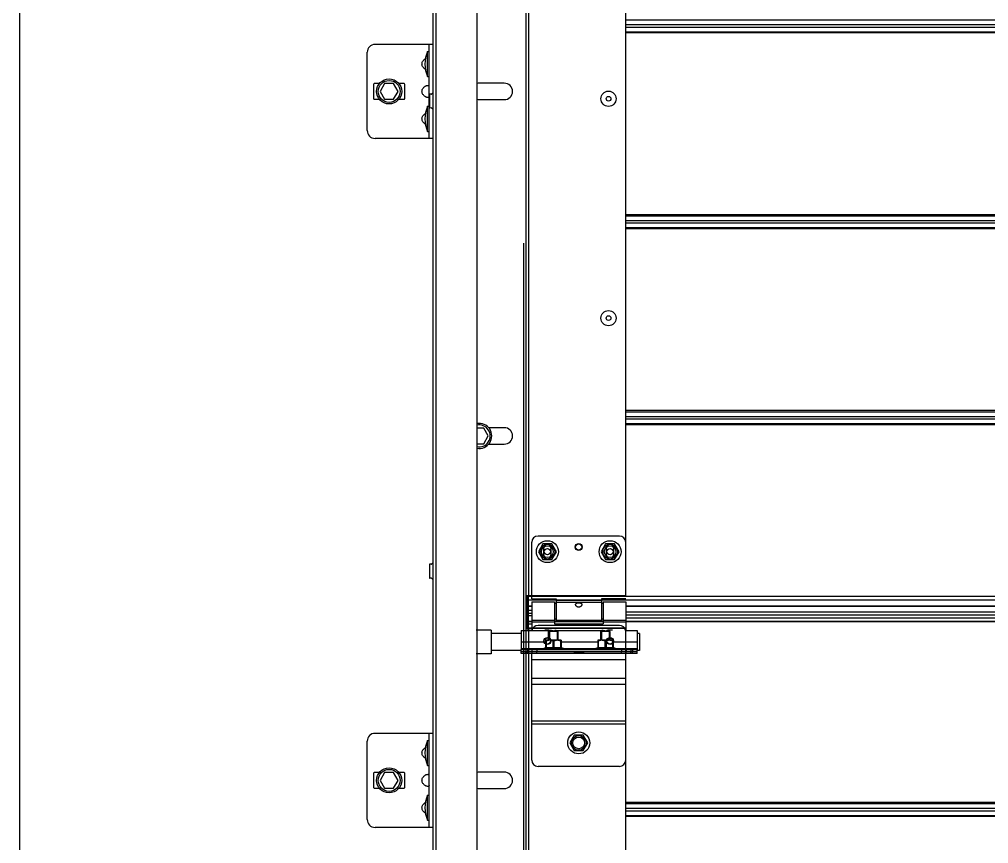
# Model space of a CAD drawing. Header units: millimetres. Extents: x 21899 to 38731, y -5425 to 3612.
# Drawn here: x 21917 to 22536, y -4914 to -4388 of the extents above; entities that cross this region are included whole.
import ezdxf

# ---------------------------------------------------------------- set-up
doc = ezdxf.new("R2010")
doc.units = ezdxf.units.MM

msp = doc.modelspace()

# ---------------------------------------------------------------- linework, layer by layer
at = {"color": 7, "linetype": 'Continuous'}
for p, q in [((21917.11, -2487.45), (21917.11, -4530.44)), ((22183.07, -5410.47), (22183.07, -2795.66)), ((22209.07, -2795.66), (22209.07, -5293.02)), ((22181.07, -5410.47), (22181.07, -3294.95)), ((22181.07, -4403.8), (22144.07, -4403.8)), ((22178.57, -4463.8), (22178.57, -4403.8)), ((22139.07, -4458.8), (22139.07, -4408.8)), ((22177.57, -4408.3), (22178.57, -4408.3)), ((22177.57, -4424.3), (22177.57, -4408.3)), ((22177.57, -4424.3), (22178.57, -4424.3)), ((22226.57, -4428.55), (22210.57, -4428.55)), ((22143.07, -4429.3), (22143.07, -4438.3)), ((22146.83, -4428.8), (22143.57, -4428.8)), ((22150.19, -4428.8), (22147.3, -4433.8)), ((22147.3, -4433.8), (22150.19, -4438.8)), ((22155.96, -4428.8), (22150.19, -4428.8)), ((22158.85, -4433.8), (22155.96, -4428.8)), ((22155.96, -4438.8), (22158.85, -4433.8)), ((22162.57, -4428.8), (22159.32, -4428.8)), ((22163.07, -4438.3), (22163.07, -4429.3)), ((22143.57, -4438.8), (22146.83, -4438.8)), ((22150.19, -4438.8), (22155.96, -4438.8)), ((22159.32, -4438.8), (22162.57, -4438.8)), ((22178.87, -4435.66), (22178.87, -4444.22)), ((22179.9, -4435.53), (22179.09, -4435.46)), ((22180.75, -4434.94), (22180.04, -4435.49)), ((22210.57, -4439.05), (22226.57, -4439.05)), ((22177.57, -4443.3), (22178.57, -4443.3)), ((22177.57, -4459.3), (22177.57, -4443.3)), ((22179.9, -4444.35), (22179.09, -4444.42)), ((22180.75, -4444.94), (22180.04, -4444.39)), ((22177.57, -4459.3), (22178.57, -4459.3)), ((22181.07, -4463.8), (22144.07, -4463.8)), ((21917.11, -4530.44), (21917.11, -5410.39)), ((22213.46, -4648.59), (22209.07, -4648.59)), ((22216.35, -4653.59), (22213.46, -4648.59)), ((22226.57, -4648.34), (22216.61, -4648.34)), ((22213.46, -4658.59), (22216.35, -4653.59)), ((22209.07, -4658.59), (22213.46, -4658.59)), ((22216.61, -4658.84), (22226.57, -4658.84)), ((22300.07, -4717.47), (22248.07, -4717.47)), ((22244.07, -4757.47), (22244.07, -4721.47)), ((22251.22, -4722.53), (22248.37, -4727.47)), ((22256.92, -4722.53), (22251.22, -4722.53)), ((22259.77, -4727.47), (22256.92, -4722.53)), ((22291.22, -4722.53), (22288.37, -4727.47)), ((22296.92, -4722.53), (22291.22, -4722.53)), ((22299.77, -4727.47), (22296.92, -4722.53)), ((22248.37, -4727.47), (22251.22, -4732.4)), ((22256.92, -4732.4), (22259.77, -4727.47)), ((22288.37, -4727.47), (22291.22, -4732.4)), ((22296.92, -4732.4), (22299.77, -4727.47)), ((22178.87, -4735.66), (22178.87, -4744.22)), ((22179.9, -4735.53), (22179.09, -4735.46)), ((22180.75, -4734.94), (22180.04, -4735.49)), ((22251.22, -4732.4), (22256.92, -4732.4)), ((22291.22, -4732.4), (22296.92, -4732.4)), ((22179.9, -4744.35), (22179.09, -4744.42)), ((22180.75, -4744.94), (22180.04, -4744.39)), ((22240.07, -4755.47), (22244.07, -4755.47)), ((22241.57, -4755.47), (22241.57, -4776.1)), ((22242.07, -4776.23), (22242.07, -4755.47)), ((22242.07, -4776.47), (22242.07, -4755.47)), ((22244.07, -4762.42), (22242.07, -4762.42)), ((22244.07, -4757.47), (22259.57, -4757.47)), ((22244.07, -4759.47), (22244.07, -4777.67)), ((22244.07, -4759.47), (22258.57, -4759.47)), ((22258.57, -4759.47), (22258.57, -4773.47)), ((22259.57, -4760.47), (22258.57, -4760.47)), ((22259.57, -4757.47), (22259.57, -4771.47)), ((22288.57, -4757.47), (22288.57, -4771.47)), ((22304.07, -4757.47), (22288.57, -4757.47)), ((22289.57, -4760.47), (22288.57, -4760.47)), ((22289.57, -4759.47), (22289.57, -4773.47)), ((22289.57, -4759.47), (22304.07, -4759.47)), ((22304.07, -4759.47), (22304.07, -4777.67)), ((22381.77, -4762.42), (22304.07, -4762.42)), ((23153.26, -4762.42), (22358.76, -4762.42)), ((22244.07, -4766.97), (22242.07, -4766.97)), ((22381.77, -4767.97), (22304.07, -4767.97)), ((23153.26, -4767.97), (22358.76, -4767.97)), ((22240.07, -4769.47), (22241.07, -4769.47)), ((22240.07, -4774.47), (22241.07, -4774.47)), ((22241.57, -4769.47), (22240.57, -4769.47)), ((22244.07, -4772.05), (22242.07, -4772.05)), ((22259.57, -4770.47), (22258.57, -4770.47)), ((22289.57, -4772.05), (22258.57, -4772.05)), ((22258.57, -4773.47), (22289.57, -4773.47)), ((22288.57, -4771.47), (22259.57, -4771.47)), ((22289.57, -4770.47), (22288.57, -4770.47)), ((22381.77, -4772.05), (22304.07, -4772.05)), ((23153.26, -4772.05), (22358.76, -4772.05)), ((22218.27, -4777.57), (22208.57, -4777.57)), ((22218.27, -4777.57), (22218.27, -4792.57)), ((22237.27, -4779.57), (22218.27, -4779.57)), ((22240.07, -4776.47), (22244.07, -4776.47)), ((22304.07, -4776.23), (22242.07, -4776.23)), ((22254.87, -4778.47), (22255.23, -4778.11)), ((22254.87, -4783.97), (22254.87, -4778.47)), ((22260.87, -4778.47), (22254.87, -4778.47)), ((22260.52, -4778.11), (22255.23, -4778.11)), ((22260.87, -4778.47), (22260.52, -4778.11)), ((22260.87, -4783.97), (22260.87, -4778.47)), ((22288.07, -4778.47), (22288.43, -4778.11)), ((22288.07, -4783.97), (22288.07, -4778.47)), ((22294.07, -4778.47), (22288.07, -4778.47)), ((22293.72, -4778.11), (22288.43, -4778.11)), ((22294.07, -4778.47), (22293.72, -4778.11)), ((22294.07, -4783.97), (22294.07, -4778.47)), ((22304.07, -4776.23), (22304.07, -4776.47)), ((22312.77, -4779.57), (22311.27, -4779.57)), ((22312.77, -4779.57), (22312.77, -4790.57)), ((22252.99, -4783.97), (22252.96, -4784)), ((22252.96, -4784), (22252.96, -4788.79)), ((22253.37, -4784.54), (22252.96, -4784.54)), ((22262.75, -4783.97), (22252.99, -4783.97)), ((22253.37, -4784.54), (22253.37, -4788.79)), ((22257.47, -4784.54), (22257.47, -4788.79)), ((22258.28, -4784.54), (22257.47, -4784.54)), ((22258.28, -4784.54), (22258.28, -4788.79)), ((22262.38, -4784.54), (22262.38, -4788.79)), ((22262.38, -4784.54), (22262.78, -4784.54)), ((22262.75, -4783.97), (22262.79, -4784)), ((22262.78, -4784), (22262.78, -4788.79)), ((22286.19, -4783.97), (22286.16, -4784)), ((22286.16, -4784), (22286.16, -4788.79)), ((22286.57, -4784.54), (22286.16, -4784.54)), ((22295.95, -4783.97), (22286.19, -4783.97)), ((22286.57, -4784.54), (22286.57, -4788.79)), ((22290.67, -4784.54), (22290.67, -4788.79)), ((22291.48, -4784.54), (22290.67, -4784.54)), ((22291.48, -4784.54), (22291.48, -4788.79)), ((22295.58, -4784.54), (22295.58, -4788.79)), ((22295.58, -4784.54), (22295.98, -4784.54)), ((22295.95, -4783.97), (22295.99, -4784)), ((22295.98, -4784), (22295.98, -4788.79)), ((22218.27, -4792.57), (22208.57, -4792.57)), ((22237.27, -4790.57), (22218.27, -4790.57)), ((22237.27, -4792.47), (22237.27, -4789.97)), ((22311.27, -4791.17), (22237.27, -4791.17)), ((22271.22, -4791.27), (22237.27, -4791.27)), ((22244.27, -4791.17), (22244.27, -4789.97)), ((22244.27, -4792.47), (22244.27, -4791.27)), ((22250.87, -4789.47), (22252.96, -4788.55)), ((22250.87, -4789.97), (22250.87, -4789.47)), ((22264.87, -4789.47), (22250.87, -4789.47)), ((22253.37, -4788.79), (22252.96, -4788.79)), ((22254.87, -4791.27), (22254.87, -4791.17)), ((22258.28, -4788.79), (22257.47, -4788.79)), ((22260.87, -4791.27), (22260.87, -4791.17)), ((22262.78, -4788.79), (22262.38, -4788.79)), ((22264.87, -4789.47), (22262.78, -4788.55)), ((22264.87, -4789.97), (22264.87, -4789.47)), ((22271.22, -4791.27), (22271.22, -4791.17)), ((22277.32, -4792.47), (22277.32, -4791.17)), ((22311.27, -4791.27), (22277.32, -4791.27)), ((22284.07, -4789.47), (22286.16, -4788.55)), ((22284.07, -4789.97), (22284.07, -4789.47)), ((22298.07, -4789.47), (22284.07, -4789.47)), ((22286.57, -4788.79), (22286.16, -4788.79)), ((22288.07, -4791.27), (22288.07, -4791.17)), ((22291.48, -4788.79), (22290.67, -4788.79)), ((22294.07, -4791.27), (22294.07, -4791.17)), ((22295.98, -4788.79), (22295.58, -4788.79)), ((22298.07, -4789.47), (22295.98, -4788.55)), ((22298.07, -4789.97), (22298.07, -4789.47)), ((22304.27, -4789.97), (22304.27, -4791.17)), ((22304.27, -4792.47), (22304.27, -4791.27)), ((22311.27, -4792.47), (22311.27, -4789.97)), ((22312.77, -4790.57), (22311.27, -4790.57)), ((22139.07, -4898.38), (22139.07, -4848.38)), ((22181.07, -4843.38), (22144.07, -4843.38)), ((22177.57, -4847.88), (22178.57, -4847.88)), ((22177.57, -4863.88), (22177.57, -4847.88)), ((22178.57, -4903.38), (22178.57, -4843.38)), ((22271.22, -4844.53), (22268.37, -4849.47)), ((22276.92, -4844.53), (22271.22, -4844.53)), ((22279.77, -4849.47), (22276.92, -4844.53)), ((22268.37, -4849.47), (22271.22, -4854.4)), ((22271.22, -4854.4), (22276.92, -4854.4)), ((22276.92, -4854.4), (22279.77, -4849.47)), ((22177.57, -4863.88), (22178.57, -4863.88)), ((22143.07, -4868.88), (22143.07, -4877.88)), ((22146.83, -4868.38), (22143.57, -4868.38)), ((22150.19, -4868.38), (22147.3, -4873.38)), ((22147.3, -4873.38), (22150.19, -4878.38)), ((22155.96, -4868.38), (22150.19, -4868.38)), ((22158.85, -4873.38), (22155.96, -4868.38)), ((22155.96, -4878.38), (22158.85, -4873.38)), ((22162.57, -4868.38), (22159.32, -4868.38)), ((22163.07, -4877.88), (22163.07, -4868.88)), ((22226.57, -4868.13), (22210.57, -4868.13)), ((22143.57, -4878.38), (22146.83, -4878.38)), ((22150.19, -4878.38), (22155.96, -4878.38)), ((22159.32, -4878.38), (22162.57, -4878.38)), ((22210.57, -4878.63), (22226.57, -4878.63)), ((22177.57, -4882.88), (22178.57, -4882.88)), ((22177.57, -4898.88), (22177.57, -4882.88)), ((22181.07, -4903.38), (22144.07, -4903.38)), ((22177.57, -4898.88), (22178.57, -4898.88))]:
    msp.add_line(p, q, dxfattribs=at)
at = {"color": 3, "linetype": 'Continuous'}
for p, q in [((22240.57, -5130.61), (22240.57, -4233.21)), ((22304.07, -4755.47), (22304.07, -4233.21)), ((22251.82, -4729.72), (22251.82, -4725.22)), ((22256.32, -4725.22), (22256.32, -4729.72)), ((22291.82, -4729.72), (22291.82, -4725.22)), ((22296.32, -4725.22), (22296.32, -4729.72)), ((22240.57, -4755.47), (22304.07, -4755.47)), ((22241.07, -4755.47), (22241.07, -4776.47)), ((22242.07, -4762.47), (22241.07, -4762.47)), ((22300.07, -4774.47), (22248.07, -4774.47)), ((22237.27, -4777.67), (22237.27, -4789.97)), ((22237.27, -4777.67), (22255.77, -4777.67)), ((22304.07, -4776.47), (22242.07, -4776.47)), ((22259.77, -4777.67), (22288.77, -4777.67)), ((22304.07, -5130.61), (22304.07, -4776.47)), ((22304.07, -4777.67), (22311.27, -4777.67)), ((22311.27, -4777.67), (22311.27, -4789.97)), ((22311.27, -4789.97), (22237.27, -4789.97)), ((22243.98, -4792.47), (22237.27, -4792.47)), ((22244.07, -4860.47), (22244.07, -4792.47)), ((22311.27, -4792.47), (22244.07, -4792.47)), ((22271.22, -4791.27), (22271.22, -4792.47)), ((22276.92, -4791.27), (22271.22, -4791.27)), ((22276.92, -4791.27), (22276.92, -4792.47)), ((22304.07, -4860.47), (22304.07, -4792.47)), ((22300.07, -4864.47), (22248.07, -4864.47))]:
    msp.add_line(p, q, dxfattribs=at)
at = {"color": 9, "linetype": 'Continuous'}
for p, q in [((22242.07, -4233.21), (22242.07, -4755.47)), ((22304.07, -4388.22), (23153.26, -4388.22)), ((22304.07, -4391.19), (23153.26, -4391.19)), ((22304.07, -4392.74), (23153.26, -4392.74)), ((22304.07, -4395.71), (23153.26, -4395.71)), ((23153.26, -4396.49), (22304.07, -4396.49)), ((22381.77, -4512.45), (22304.07, -4512.45)), ((22304.07, -4513.22), (22381.77, -4513.22)), ((23153.26, -4512.45), (22358.76, -4512.45)), ((22358.76, -4513.22), (23153.26, -4513.22)), ((22304.07, -4516.19), (22381.77, -4516.19)), ((22304.07, -4517.74), (22381.77, -4517.74)), ((22304.07, -4520.71), (22381.77, -4520.71)), ((22358.76, -4516.19), (23153.26, -4516.19)), ((22358.76, -4517.74), (23153.26, -4517.74)), ((22358.76, -4520.71), (23153.26, -4520.71)), ((22381.77, -4521.49), (22304.07, -4521.49)), ((23153.26, -4521.49), (22358.76, -4521.49)), ((22238.9, -4530.52), (22238.9, -5300.53)), ((22381.77, -4637.45), (22304.07, -4637.45)), ((22304.07, -4638.22), (22381.77, -4638.22)), ((23153.26, -4637.45), (22358.76, -4637.45)), ((22358.76, -4638.22), (23153.26, -4638.22)), ((22304.07, -4641.19), (22381.77, -4641.19)), ((22304.07, -4642.74), (22381.77, -4642.74)), ((22358.76, -4641.19), (23153.26, -4641.19)), ((22358.76, -4642.74), (23153.26, -4642.74)), ((22304.07, -4645.71), (22381.77, -4645.71)), ((22381.77, -4646.49), (22304.07, -4646.49)), ((22358.76, -4645.71), (23153.26, -4645.71)), ((23153.26, -4646.49), (22358.76, -4646.49)), ((22381.77, -4756.04), (22242.07, -4756.04)), ((22244.07, -4756.04), (22242.07, -4756.04)), ((23153.26, -4756.04), (22358.76, -4756.04)), ((22241.57, -4762.47), (22241.57, -4777.67)), ((22381.77, -4758.48), (22242.07, -4758.48)), ((22259.57, -4758.48), (22242.07, -4758.48)), ((22244.07, -4762.32), (22242.07, -4762.32)), ((22288.57, -4758.63), (22259.57, -4758.63)), ((22288.57, -4759.85), (22259.57, -4759.85)), ((22381.77, -4762.32), (22304.07, -4762.32)), ((23164.05, -4758.48), (22358.76, -4758.48)), ((23153.26, -4762.32), (22358.76, -4762.32)), ((22244.07, -4764.97), (22242.07, -4764.97)), ((22242.07, -4768.15), (22244.07, -4768.15)), ((22381.77, -4765.97), (22304.07, -4765.97)), ((23153.26, -4765.97), (22358.76, -4765.97)), ((22242.07, -4772.08), (22244.07, -4772.08)), ((22242.07, -4773.46), (22244.07, -4773.46)), ((22244.07, -4771.09), (22258.57, -4771.09)), ((22244.07, -4772.31), (22258.57, -4772.31)), ((22258.57, -4772.08), (22289.57, -4772.08)), ((22258.57, -4773.46), (22289.57, -4773.46)), ((22289.57, -4771.09), (22304.07, -4771.09)), ((22289.57, -4772.31), (22304.07, -4772.31)), ((22304.07, -4769.75), (22381.77, -4769.75)), ((22304.07, -4772.08), (22381.77, -4772.08)), ((22358.76, -4769.75), (23153.26, -4769.75)), ((22358.76, -4772.08), (23153.26, -4772.08)), ((22242.07, -4776.38), (22244.07, -4776.38)), ((22242.07, -4776.47), (22242.07, -5130.61)), ((22237.27, -4785.07), (22252.96, -4785.07)), ((22262.78, -4785.07), (22286.16, -4785.07)), ((22295.98, -4785.07), (22311.27, -4785.07)), ((22237.27, -4789.17), (22251.56, -4789.17)), ((22240.27, -4789.97), (22240.27, -4791.17)), ((22240.27, -4792.47), (22240.27, -4791.27)), ((22241.27, -4789.97), (22241.27, -4791.17)), ((22241.27, -4792.47), (22241.27, -4791.27)), ((22247.27, -4789.97), (22247.27, -4791.17)), ((22247.27, -4792.47), (22247.27, -4791.27)), ((22264.19, -4789.17), (22284.76, -4789.17)), ((22276.92, -4791.69), (22271.22, -4791.69)), ((22297.39, -4789.17), (22311.27, -4789.17)), ((22301.27, -4789.97), (22301.27, -4791.17)), ((22301.27, -4792.47), (22301.27, -4791.27)), ((22307.27, -4789.97), (22307.27, -4791.17)), ((22307.27, -4792.47), (22307.27, -4791.27)), ((22308.27, -4789.97), (22308.27, -4791.17)), ((22308.27, -4792.47), (22308.27, -4791.27)), ((22304.07, -4796.47), (22244.07, -4796.47)), ((22304.07, -4808.47), (22244.07, -4808.47)), ((22304.07, -4812.21), (22244.07, -4812.21)), ((22304.07, -4835.6), (22244.07, -4835.6)), ((22304.07, -4837.47), (22244.07, -4837.47)), ((22381.77, -4887.45), (22304.07, -4887.45)), ((22304.07, -4888.22), (22381.77, -4888.22)), ((22304.07, -4891.19), (22381.77, -4891.19)), ((23153.26, -4887.45), (22358.76, -4887.45)), ((22358.76, -4888.22), (23153.26, -4888.22)), ((22358.76, -4891.19), (23153.26, -4891.19)), ((22304.07, -4892.74), (22381.77, -4892.74)), ((22304.07, -4895.71), (22381.77, -4895.71)), ((22381.77, -4896.49), (22304.07, -4896.49)), ((22358.76, -4892.74), (23153.26, -4892.74)), ((22358.76, -4895.71), (23153.26, -4895.71)), ((23153.26, -4896.49), (22358.76, -4896.49))]:
    msp.add_line(p, q, dxfattribs=at)
at = {"color": 2, "linetype": 'Continuous'}
for p, q in [((22255.37, -4778.11), (22255.37, -4783.97)), ((22260.37, -4778.11), (22260.37, -4783.97)), ((22288.57, -4778.11), (22288.57, -4783.97)), ((22293.57, -4778.11), (22293.57, -4783.97)), ((22255.37, -4791.17), (22255.37, -4791.27)), ((22260.37, -4791.17), (22260.37, -4791.27)), ((22288.57, -4791.17), (22288.57, -4791.27)), ((22293.57, -4791.17), (22293.57, -4791.27))]:
    msp.add_line(p, q, dxfattribs=at)
at = {"color": 7, "linetype": 'Continuous'}
for centre, radius in [((22153.07, -4433.8), 8), ((22153.07, -4433.8), 7), ((22293.07, -4438.47), 4.85), ((22293.07, -4438.47), 1.5), ((22293.07, -4578.47), 4.85), ((22293.07, -4578.47), 1.5), ((22254.07, -4727.47), 7), ((22254.07, -4727.47), 3.75), ((22254.07, -4727.47), 2), ((22274.07, -4724.47), 2), ((22294.07, -4727.47), 7), ((22294.07, -4727.47), 3.75), ((22294.07, -4727.47), 2), ((22254.07, -4784.47), 2), ((22294.07, -4784.47), 2), ((22274.07, -4849.47), 7), ((22274.07, -4849.47), 3.75), ((22153.07, -4873.38), 8), ((22153.07, -4873.38), 7)]:
    msp.add_circle(centre, radius, dxfattribs=at)
at = {"color": 9, "linetype": 'Continuous'}
for centre in [(22254.07, -4727.47), (22294.07, -4727.47), (22274.07, -4849.47)]:
    msp.add_circle(centre, 4.7, dxfattribs=at)
at = {"color": 3, "linetype": 'Continuous'}
for centre in [(22274.07, -4724.47), (22254.07, -4784.47), (22294.07, -4784.47)]:
    msp.add_circle(centre, 2.25, dxfattribs=at)
at = {"color": 7, "linetype": 'Continuous'}
for centre, radius, start, end in [((22144.07, -4408.8), 5, 90, 180), ((22196.19, -4416.3), 20.26, 156.74114, 203.25886), ((22210.57, -4433.8), 5.25, 90, 106.66472), ((22226.57, -4433.8), 5.25, 270, 90), ((22143.57, -4429.3), 0.5, 90, 180), ((22162.57, -4429.3), 0.5, 0, 90), ((22143.57, -4438.3), 0.5, 180, 270), ((22162.57, -4438.3), 0.5, 270, 0), ((22179.07, -4435.66), 0.2, 84.80557, 180), ((22179.91, -4435.33), 0.2, 264.80557, 307.69424), ((22180.87, -4435.1), 0.2, 0, 127.69424), ((22210.57, -4433.8), 5.25, 253.33528, 270), ((22196.19, -4451.3), 20.26, 156.74114, 203.25886), ((22179.07, -4444.22), 0.2, 180, 275.19443), ((22179.91, -4444.55), 0.2, 52.30576, 95.19443), ((22180.87, -4444.78), 0.2, 232.30576, 0), ((22144.07, -4458.8), 5, 180, 270), ((22210.57, -4653.59), 8, 259.19304, 100.80696), ((22210.57, -4653.59), 7, 257.62596, 102.37404), ((22226.57, -4653.59), 5.25, 270, 90), ((22248.07, -4721.47), 4, 90, 180), ((22300.07, -4721.47), 4, 0, 90), ((22179.07, -4735.66), 0.2, 84.80557, 180), ((22179.91, -4735.33), 0.2, 264.80557, 307.69424), ((22180.87, -4735.1), 0.2, 0, 127.69424), ((22179.07, -4744.22), 0.2, 180, 275.19443), ((22179.91, -4744.55), 0.2, 52.30576, 95.19443), ((22180.87, -4744.78), 0.2, 232.30576, 0), ((22254.07, -4784.47), 7, 75.96314, 102.99483), ((22294.07, -4784.47), 7, 77.00517, 109.37316), ((22144.07, -4848.38), 5, 90, 180), ((22196.19, -4855.88), 20.26, 156.74114, 203.25886), ((22143.57, -4868.88), 0.5, 90, 180), ((22162.57, -4868.88), 0.5, 0, 90), ((22210.57, -4873.38), 5.25, 90, 106.66472), ((22226.57, -4873.38), 5.25, 270, 90), ((22143.57, -4877.88), 0.5, 180, 270), ((22162.57, -4877.88), 0.5, 270, 0), ((22210.57, -4873.38), 5.25, 253.33528, 270), ((22196.19, -4890.88), 20.26, 156.74114, 203.25886), ((22144.07, -4898.38), 5, 180, 270)]:
    msp.add_arc(centre, radius, start, end, dxfattribs=at)
at = {"color": 3, "linetype": 'Continuous'}
for centre, radius, start, end in [((22254.07, -4725.22), 2.25, 0, 180), ((22294.07, -4725.22), 2.25, 0, 180), ((22254.07, -4729.72), 2.25, 180, 0), ((22294.07, -4729.72), 2.25, 180, 0), ((22248.07, -4778.47), 4, 90, 168.44976), ((22300.07, -4778.47), 4, 11.55024, 90), ((22248.07, -4860.47), 4, 180, 270), ((22300.07, -4860.47), 4, 270, 0)]:
    msp.add_arc(centre, radius, start, end, dxfattribs=at)
at = {"color": 7, "linetype": 'Continuous'}
for points, start_tangent, end_tangent in [([(22176.07, -4419.6), (22175.23, -4418.92), (22174.63, -4418.2), (22174.25, -4417.44), (22174.06, -4416.69), (22174.06, -4415.92), (22174.25, -4415.16), (22174.63, -4414.4), (22175.23, -4413.68), (22176.07, -4413)], (-0.674512, 0.442515), (0.674512, 0.442515)), ([(22176.07, -4413), (22176.23, -4412.9)], (0.015475, 0.010152), (0.016055, 0.009245)), ([(22176.23, -4419.7), (22176.07, -4419.6)], (-0.016055, 0.009245), (-0.015475, 0.010152)), ([(22176.07, -4437.1), (22175.23, -4436.42), (22174.63, -4435.7), (22174.25, -4434.94), (22174.06, -4434.19), (22174.06, -4433.42), (22174.25, -4432.66), (22174.63, -4431.9), (22175.23, -4431.18), (22176.07, -4430.5)], (-0.674512, 0.442515), (0.674512, 0.442515)), ([(22176.07, -4430.5), (22176.54, -4430.25), (22177, -4430.08), (22177.45, -4429.98), (22177.84, -4429.95), (22178.16, -4429.98), (22178.39, -4430.08), (22178.53, -4430.25)], (0.222815, 0.146178), (0.108528, -0.245073)), ([(22178.53, -4437.35), (22178.39, -4437.52), (22178.16, -4437.62), (22177.84, -4437.65), (22177.45, -4437.62), (22177, -4437.52), (22176.54, -4437.35), (22176.07, -4437.1)], (-0.108524, -0.245076), (-0.222816, 0.146179)), ([(22178.57, -4437.1), (22178.53, -4437.35)], (0, -0.025732), (-0.010479, -0.023665)), ([(22176.07, -4454.6), (22175.23, -4453.92), (22174.63, -4453.2), (22174.25, -4452.44), (22174.06, -4451.69), (22174.06, -4450.92), (22174.25, -4450.16), (22174.63, -4449.4), (22175.23, -4448.68), (22176.07, -4448)], (-0.674512, 0.442515), (0.674512, 0.442515)), ([(22176.07, -4448), (22176.23, -4447.9)], (0.015475, 0.010152), (0.016055, 0.009245)), ([(22176.23, -4454.7), (22176.07, -4454.6)], (-0.016055, 0.009245), (-0.015475, 0.010152)), ([(22242.07, -4762.18), (22241.83, -4762.16), (22241.64, -4762.09), (22241.57, -4761.99)], (-1, 0), (0, 1)), ([(22272.07, -4761.22), (22272.14, -4760.89), (22272.33, -4760.59), (22272.62, -4760.37), (22272.97, -4760.21), (22273.34, -4760.12), (22273.72, -4760.07), (22274.13, -4760.05), (22274.55, -4760.08), (22274.94, -4760.15), (22275.28, -4760.25), (22275.59, -4760.4), (22275.84, -4760.61), (22276.01, -4760.88), (22276.07, -4761.22)], (0, 1), (0, -1)), ([(22272.17, -4761.67), (22272.13, -4761.58), (22272.07, -4761.22)], (-0.374906, 0.927063), (0, 1)), ([(22275.98, -4761.68), (22275.84, -4761.94), (22275.57, -4762.27), (22275.23, -4762.54), (22274.86, -4762.73), (22274.47, -4762.84), (22274.04, -4762.88), (22273.61, -4762.83), (22273.21, -4762.7), (22272.85, -4762.49), (22272.54, -4762.23), (22272.3, -4761.93), (22272.17, -4761.67)], (-0.381296, -0.924453), (-0.374906, 0.927063)), ([(22276.07, -4761.22), (22276.02, -4761.57), (22275.98, -4761.68)], (0, -1), (-0.381296, -0.924453)), ([(22241.57, -4776.1), (22241.64, -4776.17), (22241.83, -4776.21), (22242.07, -4776.23)], (0, -1), (1, 0)), ([(22257.47, -4784.54), (22256.99, -4784.32), (22256.53, -4784.16), (22256.08, -4784.06), (22255.64, -4784), (22255.2, -4784), (22254.76, -4784.06), (22254.31, -4784.16), (22253.85, -4784.32), (22253.37, -4784.54)], (-0.893808, 0.44845), (-0.893808, -0.44845)), ([(22262.38, -4784.54), (22261.9, -4784.32), (22261.44, -4784.16), (22260.99, -4784.06), (22260.55, -4784), (22260.11, -4784), (22259.67, -4784.06), (22259.22, -4784.16), (22258.76, -4784.32), (22258.28, -4784.54)], (-0.893808, 0.44845), (-0.893808, -0.44845)), ([(22290.67, -4784.54), (22290.19, -4784.32), (22289.73, -4784.16), (22289.28, -4784.06), (22288.84, -4784), (22288.4, -4784), (22287.96, -4784.06), (22287.51, -4784.16), (22287.05, -4784.32), (22286.57, -4784.54)], (-0.893808, 0.44845), (-0.893808, -0.44845)), ([(22295.58, -4784.54), (22295.1, -4784.32), (22294.64, -4784.16), (22294.19, -4784.06), (22293.75, -4784), (22293.31, -4784), (22292.87, -4784.06), (22292.42, -4784.16), (22291.96, -4784.32), (22291.48, -4784.54)], (-0.893808, 0.44845), (-0.893808, -0.44845)), ([(22253.37, -4788.79), (22253.89, -4788.68), (22254.4, -4788.61), (22254.91, -4788.56), (22255.42, -4788.55), (22255.93, -4788.56), (22256.44, -4788.61), (22256.95, -4788.68), (22257.47, -4788.79)], (0.9765, 0.215516), (0.9765, -0.215516)), ([(22258.28, -4788.79), (22258.8, -4788.68), (22259.31, -4788.61), (22259.82, -4788.56), (22260.33, -4788.55), (22260.84, -4788.56), (22261.35, -4788.61), (22261.86, -4788.68), (22262.38, -4788.79)], (0.9765, 0.215516), (0.9765, -0.215516)), ([(22286.57, -4788.79), (22287.09, -4788.68), (22287.6, -4788.61), (22288.11, -4788.56), (22288.62, -4788.55), (22289.13, -4788.56), (22289.64, -4788.61), (22290.15, -4788.68), (22290.67, -4788.79)], (0.9765, 0.215516), (0.9765, -0.215516)), ([(22291.48, -4788.79), (22292, -4788.68), (22292.51, -4788.61), (22293.02, -4788.56), (22293.53, -4788.55), (22294.04, -4788.56), (22294.55, -4788.61), (22295.06, -4788.68), (22295.58, -4788.79)], (0.9765, 0.215516), (0.9765, -0.215516)), ([(22176.07, -4859.18), (22175.23, -4858.51), (22174.63, -4857.78), (22174.25, -4857.03), (22174.06, -4856.27), (22174.06, -4855.5), (22174.25, -4854.74), (22174.63, -4853.99), (22175.23, -4853.26), (22176.07, -4852.59)], (-0.674512, 0.442515), (0.674512, 0.442515)), ([(22176.07, -4852.59), (22176.23, -4852.49)], (0.015475, 0.010152), (0.016055, 0.009245)), ([(22176.23, -4859.28), (22176.07, -4859.18)], (-0.016055, 0.009245), (-0.015475, 0.010152)), ([(22176.07, -4876.68), (22175.23, -4876.01), (22174.63, -4875.28), (22174.25, -4874.53), (22174.06, -4873.77), (22174.06, -4873), (22174.25, -4872.24), (22174.63, -4871.49), (22175.23, -4870.76), (22176.07, -4870.09)], (-0.674512, 0.442515), (0.674512, 0.442515)), ([(22176.07, -4870.09), (22176.54, -4869.83), (22177, -4869.66), (22177.45, -4869.57), (22177.84, -4869.53), (22178.16, -4869.57), (22178.39, -4869.66), (22178.53, -4869.83)], (0.222815, 0.146178), (0.108528, -0.245073)), ([(22178.53, -4876.94), (22178.39, -4877.11), (22178.16, -4877.2), (22177.84, -4877.23), (22177.45, -4877.2), (22177, -4877.11), (22176.54, -4876.94), (22176.07, -4876.68)], (-0.108524, -0.245076), (-0.222816, 0.146179)), ([(22178.57, -4876.68), (22178.53, -4876.94)], (0, -0.025732), (-0.010479, -0.023665)), ([(22176.07, -4894.18), (22175.23, -4893.51), (22174.63, -4892.78), (22174.25, -4892.03), (22174.06, -4891.27), (22174.06, -4890.5), (22174.25, -4889.74), (22174.63, -4888.99), (22175.23, -4888.26), (22176.07, -4887.59)], (-0.674512, 0.442515), (0.674512, 0.442515)), ([(22176.07, -4887.59), (22176.23, -4887.49)], (0.015475, 0.010152), (0.016055, 0.009245)), ([(22176.23, -4894.28), (22176.07, -4894.18)], (-0.016055, 0.009245), (-0.015475, 0.010152))]:
    msp.add_spline(points, degree=3, dxfattribs=dict(at, start_tangent=start_tangent, end_tangent=end_tangent))
at = {"color": 3, "linetype": 'Continuous'}
for points, start_tangent, end_tangent in [([(22241.51, -4776.44), (22241.02, -4776.37), (22240.69, -4776.25), (22240.57, -4776.1)], (-0.99525, 0.097347), (0, 1)), ([(22241.57, -4776.45), (22241.51, -4776.44)], (-0.996579, 0.082649), (-0.99525, 0.097347)), ([(22242.07, -4776.47), (22241.57, -4776.45)], (-1, 0), (-0.996579, 0.082649)), ([(22255.86, -4777.69), (22255.77, -4777.67)], (-0.967488, 0.252916), (-0.269211, -0.963081)), ([(22256.85, -4777.88), (22256.64, -4777.85), (22256.45, -4777.82), (22256.28, -4777.79), (22256.13, -4777.75), (22256, -4777.73), (22255.9, -4777.7), (22255.77, -4777.67), (22255.9, -4777.7), (22256, -4777.73), (22256.13, -4777.75), (22256.28, -4777.79), (22256.45, -4777.82), (22256.64, -4777.85)], (-0.991814, 0.127691), (0.987855, -0.155378)), ([(22256.45, -4777.82), (22256.28, -4777.79), (22256.13, -4777.75), (22256, -4777.73), (22255.9, -4777.7), (22255.77, -4777.67), (22255.9, -4777.7), (22256, -4777.73), (22256.13, -4777.75), (22256.28, -4777.79), (22256.45, -4777.82), (22256.64, -4777.85)], (-0.983603, 0.180346), (0.987855, -0.155378)), ([(22256.45, -4777.82), (22256.28, -4777.79), (22256.13, -4777.75), (22256, -4777.73), (22255.9, -4777.7), (22255.77, -4777.67), (22255.9, -4777.7), (22256, -4777.73), (22256.13, -4777.75)], (-0.983603, 0.180346), (0.975429, -0.220316)), ([(22255.77, -4777.67), (22255.79, -4777.67)], (-0.269295, -0.963058), (0.966761, -0.25568)), ([(22255.9, -4777.7), (22255.86, -4777.69)], (-0.968495, 0.249032), (-0.967488, 0.252916)), ([(22256.99, -4777.9), (22256.85, -4777.88)], (-0.994049, 0.108934), (-0.991814, 0.127691)), ([(22257.3, -4777.93), (22256.99, -4777.9)], (-0.997809, 0.06616), (-0.994049, 0.108934)), ([(22257.77, -4777.94), (22257.3, -4777.93)], (-1, -0.000125), (-0.997809, 0.06616)), ([(22257.77, -4777.94), (22258.25, -4777.93)], (1, -0.000114), (0.997809, 0.066161)), ([(22258.25, -4777.93), (22258.54, -4777.9)], (0.997809, 0.066161), (0.994276, 0.106842)), ([(22258.54, -4777.9), (22258.7, -4777.88), (22258.91, -4777.85), (22259.1, -4777.82), (22259.27, -4777.79), (22259.42, -4777.75), (22259.55, -4777.73), (22259.64, -4777.7), (22259.76, -4777.67), (22259.64, -4777.7), (22259.55, -4777.73), (22259.42, -4777.75), (22259.27, -4777.79), (22259.1, -4777.82), (22258.91, -4777.85), (22258.7, -4777.88)], (0.994276, 0.106842), (-0.991806, -0.127754)), ([(22258.89, -4777.86), (22258.7, -4777.88)], (-0.988177, -0.153317), (-0.991806, -0.127754)), ([(22259.64, -4777.7), (22259.76, -4777.67), (22259.64, -4777.7), (22259.61, -4777.71)], (0.968529, 0.248901), (-0.970087, -0.242758)), ([(22259.64, -4777.7), (22259.67, -4777.69)], (0.968529, 0.248901), (0.967848, 0.251535)), ([(22259.67, -4777.69), (22259.76, -4777.67)], (0.967848, 0.251535), (0.258533, -0.966003)), ([(22288.86, -4777.69), (22288.77, -4777.67)], (-0.967488, 0.252916), (-0.269211, -0.963081)), ([(22288.77, -4777.67), (22288.79, -4777.67)], (-0.269295, -0.963058), (0.966761, -0.25568)), ([(22289.85, -4777.88), (22289.64, -4777.85), (22289.45, -4777.82), (22289.28, -4777.79), (22289.13, -4777.75), (22289, -4777.73), (22288.9, -4777.7), (22288.77, -4777.67), (22288.9, -4777.7), (22289, -4777.73), (22289.13, -4777.75), (22289.28, -4777.79), (22289.45, -4777.82), (22289.64, -4777.85)], (-0.991814, 0.127691), (0.987855, -0.155378)), ([(22289.45, -4777.82), (22289.28, -4777.79), (22289.13, -4777.75), (22289, -4777.73), (22288.9, -4777.7), (22288.77, -4777.67), (22288.9, -4777.7), (22289, -4777.73), (22289.13, -4777.75), (22289.28, -4777.79), (22289.45, -4777.82), (22289.64, -4777.85)], (-0.983603, 0.180346), (0.987855, -0.155378)), ([(22289.45, -4777.82), (22289.28, -4777.79), (22289.13, -4777.75), (22289, -4777.73), (22288.9, -4777.7), (22288.77, -4777.67), (22288.9, -4777.7), (22289, -4777.73), (22289.13, -4777.75)], (-0.983603, 0.180346), (0.975429, -0.220316)), ([(22288.9, -4777.7), (22288.86, -4777.69)], (-0.968495, 0.249032), (-0.967488, 0.252916)), ([(22289.99, -4777.9), (22289.85, -4777.88)], (-0.994049, 0.108934), (-0.991814, 0.127691)), ([(22290.3, -4777.93), (22289.99, -4777.9)], (-0.997809, 0.06616), (-0.994049, 0.108934)), ([(22290.77, -4777.94), (22290.3, -4777.93)], (-1, -0.000125), (-0.997809, 0.06616)), ([(22290.77, -4777.94), (22291.25, -4777.93)], (1, -0.000114), (0.997809, 0.066161)), ([(22291.25, -4777.93), (22291.54, -4777.9)], (0.997809, 0.066161), (0.994276, 0.106842)), ([(22291.54, -4777.9), (22291.7, -4777.88), (22291.91, -4777.85), (22292.1, -4777.82), (22292.27, -4777.79), (22292.42, -4777.75), (22292.55, -4777.73), (22292.64, -4777.7), (22292.76, -4777.67), (22292.64, -4777.7), (22292.55, -4777.73), (22292.42, -4777.75), (22292.27, -4777.79), (22292.1, -4777.82), (22291.91, -4777.85), (22291.7, -4777.88)], (0.994276, 0.106842), (-0.991806, -0.127754)), ([(22291.89, -4777.86), (22291.7, -4777.88)], (-0.988177, -0.153317), (-0.991806, -0.127754)), ([(22292.64, -4777.7), (22292.76, -4777.67), (22292.64, -4777.7), (22292.61, -4777.71)], (0.968529, 0.248901), (-0.970087, -0.242758)), ([(22292.64, -4777.7), (22292.67, -4777.69)], (0.968529, 0.248901), (0.967848, 0.251535)), ([(22292.67, -4777.69), (22292.76, -4777.67)], (0.967848, 0.251535), (0.258533, -0.966003))]:
    msp.add_spline(points, degree=3, dxfattribs=dict(at, start_tangent=start_tangent, end_tangent=end_tangent))

doc.saveas('drawing.dxf')
